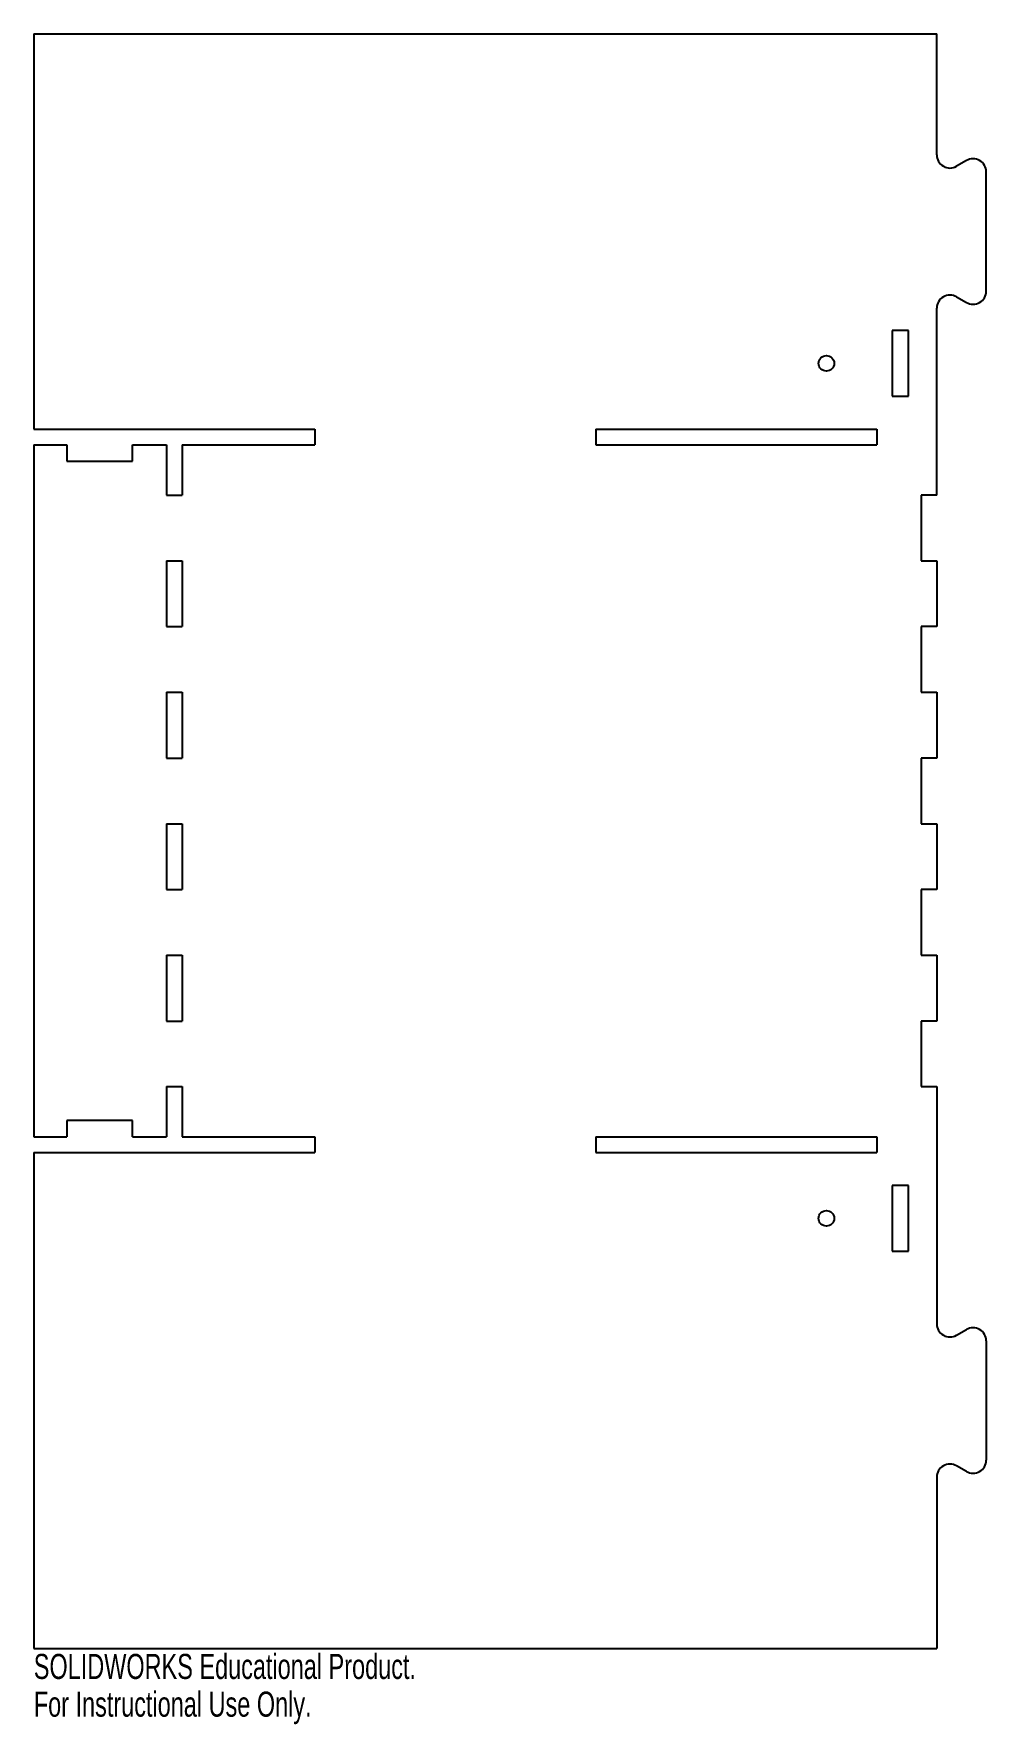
# Model space of a CAD drawing. Header units: inches. Extents: x -16 to -8.8, y -7.1 to 5.7.
import ezdxf

# ---------------------------------------------------------------- set-up
doc = ezdxf.new("R2010")
doc.units = ezdxf.units.IN
doc.header["$MEASUREMENT"] = 0
doc.styles.add('SLDTEXTSTYLE0', font='TXT', dxfattribs={"width": 0.7})

msp = doc.modelspace()

# ---------------------------------------------------------------- linework, layer by layer
at = {"color": 7, "linetype": 'Continuous', "lineweight": 25}
for p, q in [((-16, 5.743), (-16, 2.743)), ((-16, 5.743), (-9.146, 5.743)), ((-9.146, 4.825), (-9.146, 5.743)), ((-8.921, 4.781), (-8.996, 4.738)), ((-8.771, 3.791), (-8.771, 4.695)), ((-8.996, 3.748), (-8.921, 3.705)), ((-9.146, 2.244), (-9.146, 3.661)), ((-9.361, 3.493), (-9.486, 3.493)), ((-9.486, 3.493), (-9.486, 2.993)), ((-9.361, 2.993), (-9.361, 3.493)), ((-9.486, 2.993), (-9.361, 2.993)), ((-16, 2.743), (-13.867, 2.743)), ((-13.867, 2.743), (-13.867, 2.625)), ((-11.733, 2.743), (-11.733, 2.625)), ((-11.733, 2.743), (-9.6, 2.743)), ((-9.6, 2.743), (-9.6, 2.625)), ((-16, 2.625), (-16, -2.625)), ((-16, 2.625), (-15.75, 2.625)), ((-15.75, 2.625), (-15.75, 2.5)), ((-15.25, 2.5), (-15.25, 2.625)), ((-15.25, 2.625), (-14.993, 2.625)), ((-14.993, 2.625), (-14.993, 2.244)), ((-14.875, 2.625), (-14.875, 2.244)), ((-14.875, 2.625), (-13.867, 2.625)), ((-11.733, 2.625), (-9.6, 2.625)), ((-15.75, 2.5), (-15.25, 2.5)), ((-14.993, 2.244), (-14.875, 2.244)), ((-9.146, 2.244), (-9.264, 2.244)), ((-9.264, 2.244), (-9.264, 1.746)), ((-14.993, 1.746), (-14.875, 1.746)), ((-14.993, 1.746), (-14.993, 1.247)), ((-14.875, 1.746), (-14.875, 1.247)), ((-9.264, 1.746), (-9.146, 1.746)), ((-9.146, 1.746), (-9.146, 1.247)), ((-14.993, 1.247), (-14.875, 1.247)), ((-9.146, 1.247), (-9.264, 1.247)), ((-9.264, 1.247), (-9.264, 0.748)), ((-14.993, 0.748), (-14.875, 0.748)), ((-14.993, 0.748), (-14.993, 0.249)), ((-14.875, 0.748), (-14.875, 0.249)), ((-9.264, 0.748), (-9.146, 0.748)), ((-9.146, 0.748), (-9.146, 0.249)), ((-14.993, 0.249), (-14.875, 0.249)), ((-9.146, 0.249), (-9.264, 0.249)), ((-9.264, 0.249), (-9.264, -0.249)), ((-14.993, -0.249), (-14.875, -0.249)), ((-14.993, -0.249), (-14.993, -0.748)), ((-14.875, -0.249), (-14.875, -0.748)), ((-9.264, -0.249), (-9.146, -0.249)), ((-9.146, -0.249), (-9.146, -0.748)), ((-14.993, -0.748), (-14.875, -0.748)), ((-9.146, -0.748), (-9.264, -0.748)), ((-9.264, -0.748), (-9.264, -1.247)), ((-14.993, -1.247), (-14.875, -1.247)), ((-14.993, -1.247), (-14.993, -1.746)), ((-14.875, -1.247), (-14.875, -1.746)), ((-9.264, -1.247), (-9.146, -1.247)), ((-9.146, -1.247), (-9.146, -1.746)), ((-14.993, -1.746), (-14.875, -1.746)), ((-9.146, -1.746), (-9.264, -1.746)), ((-9.264, -1.746), (-9.264, -2.244)), ((-14.993, -2.244), (-14.875, -2.244)), ((-14.993, -2.244), (-14.993, -2.625)), ((-14.875, -2.244), (-14.875, -2.625)), ((-9.264, -2.244), (-9.146, -2.244)), ((-9.146, -2.244), (-9.146, -4.043)), ((-15.25, -2.5), (-15.75, -2.5)), ((-15.75, -2.5), (-15.75, -2.625)), ((-15.25, -2.625), (-15.25, -2.5)), ((-16, -2.625), (-15.75, -2.625)), ((-15.25, -2.625), (-14.993, -2.625)), ((-14.875, -2.625), (-13.867, -2.625)), ((-13.867, -2.625), (-13.867, -2.743)), ((-11.733, -2.625), (-9.6, -2.625)), ((-11.733, -2.625), (-11.733, -2.743)), ((-9.6, -2.625), (-9.6, -2.743)), ((-16, -2.743), (-16, -6.507)), ((-16, -2.743), (-13.867, -2.743)), ((-11.733, -2.743), (-9.6, -2.743)), ((-9.361, -2.993), (-9.486, -2.993)), ((-9.486, -2.993), (-9.486, -3.493)), ((-9.361, -3.493), (-9.361, -2.993)), ((-9.486, -3.493), (-9.361, -3.493)), ((-8.996, -4.13), (-8.921, -4.087)), ((-8.771, -4.173), (-8.771, -5.077)), ((-8.921, -5.163), (-8.996, -5.12)), ((-9.146, -5.207), (-9.146, -6.507)), ((-16, -6.507), (-9.146, -6.507))]:
    msp.add_line(p, q, dxfattribs=at)
for centre in [(-9.984, 3.243), (-9.984, -3.243)]:
    msp.add_circle(centre, 0.0591, dxfattribs=at)
for centre, start, end in [((-9.046, 4.825), 180, 300), ((-8.871, 4.695), 0, 120), ((-9.046, 3.661), 60, 180), ((-8.871, 3.791), 240, 0), ((-9.046, -4.043), 180, 300), ((-8.871, -4.173), 0, 120), ((-9.046, -5.207), 60, 180), ((-8.871, -5.077), 240, 0)]:
    msp.add_arc(centre, 0.1, start, end, dxfattribs=at)

# ---------------------------------------------------------------- texts
at = {"color": 7, "linetype": 'Continuous', "char_height": 0.1903, "attachment_point": 1, "style": 'SLDTEXTSTYLE0'}
for s, insert in [('SOLIDWORKS Educational Product.', (-16, -6.547)), ('For Instructional Use Only.', (-16, -6.833))]:
    msp.add_mtext(s, dxfattribs=dict(at, insert=insert))

doc.saveas('drawing.dxf')
